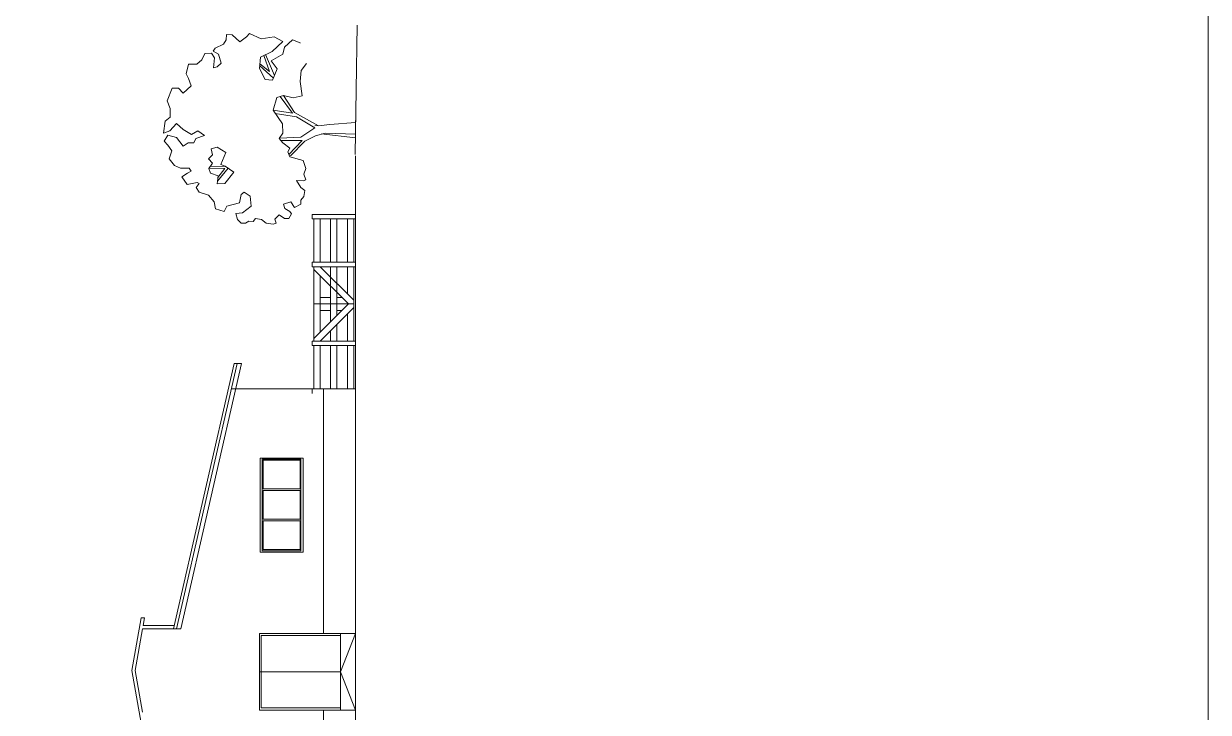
# Model space of a CAD drawing. Header units: millimetres. Extents: x 73 to 57768, y -40361 to 10065.
# Drawn here: x 24246 to 27953, y 4572 to 6727 of the extents above; entities that cross this region are included whole.
import ezdxf

# ---------------------------------------------------------------- set-up
doc = ezdxf.new("R2010")
doc.units = ezdxf.units.MM
doc.layers.add('okvir', color=120, linetype='Continuous', lineweight=13)
doc.layers.add('pogled', color=7, linetype='Continuous', lineweight=5, true_color=0x8db1c3)

msp = doc.modelspace()

# ---------------------------------------------------------------- linework, layer by layer
at = {"layer": 'okvir'}
msp.add_lwpolyline([(14495.734, 9944.707), (14495.734, 184.707), (27953.426, 184.707), (27953.426, 9944.707)], close=True, dxfattribs=at)
at = {"layer": 'pogled', "color": 3, "linetype": 'ByBlock'}
for p, q in [((25015.318, 6577.506), (24984.729, 6601.322)), ((25015.318, 6577.506), (24997.503, 6627.312)), ((25030.951, 6565.242), (25002.564, 6630.077)), ((24984.224, 6595.772), (25027.179, 6556.029)), ((25087.062, 6446.875), (25048.798, 6499.446)), ((25093.438, 6448.468), (25058.364, 6502.632)), ((25087.062, 6446.875), (25026.478, 6456.433)), ((25033.233, 6446.308), (25099.816, 6435.723)), ((25168.236, 6407.618), (25093.438, 6448.468)), ((25099.816, 6435.723), (25157.211, 6400.676)), ((25203.452, 6411.563), (25283.731, 6418.09)), ((25283.731, 6375.72), (25283.731, 6423.916)), ((25283.731, 6418.09), (25283.731, 6369.894)), ((25157.211, 6400.676), (25112.57, 6372.001)), ((25177.101, 6407.937), (25156.836, 6407.207)), ((25158.631, 6375.976), (25188.726, 6384.665)), ((25283.731, 6369.894), (25176.419, 6381.752)), ((25203.452, 6411.563), (25177.101, 6407.937)), ((25188.726, 6384.665), (25283.731, 6381.437)), ((25112.57, 6372.001), (25047.204, 6368.815)), ((25051.987, 6360.849), (25117.353, 6360.849)), ((25117.353, 6360.849), (25075.902, 6317.837)), ((25125.325, 6359.256), (25080.684, 6313.058)), ((25158.631, 6375.976), (25125.325, 6359.256)), ((24836.756, 6316.244), (24824.002, 6303.5)), ((24824.002, 6303.5), (24836.756, 6290.755)), ((24851.105, 6340.14), (24831.973, 6335.361)), ((24831.973, 6335.361), (24836.756, 6316.244)), ((24878.208, 6324.209), (24851.105, 6340.14)), ((24862.265, 6285.975), (24878.208, 6324.209)), ((24836.756, 6290.755), (24825.596, 6273.231)), ((24825.596, 6273.231), (24830.379, 6258.894)), ((24826.71, 6274.981), (24875.019, 6273.231)), ((24875.656, 6281.516), (24830.379, 6279.603)), ((24885.688, 6274.796), (24852.178, 6234.016)), ((24875.019, 6273.231), (24853.579, 6245.216)), ((24876.613, 6281.196), (24862.265, 6285.975)), ((24903.717, 6262.08), (24876.613, 6281.196)), ((24830.379, 6258.894), (24854.293, 6250.928)), ((24854.293, 6250.928), (24851.105, 6225.44)), ((24875.019, 6227.033), (24903.717, 6262.08)), ((24851.105, 6225.44), (24875.019, 6227.033))]:
    msp.add_line(p, q, dxfattribs=at)
at = {"layer": 'pogled'}
for p, q in [((24904.052, 5663.318), (24714.022, 4833.103)), ((24914.311, 5663.318), (24724.28, 4833.103)), ((24927.691, 5663.318), (24737.66, 4833.103)), ((25283.754, 3822.596), (25283.754, 5583.759)), ((24583.917, 4702.423), (24613.558, 4867.423)), ((24613.558, 4867.423), (24623.751, 4867.423)), ((24623.751, 4867.423), (24619.382, 4843.103)), ((24617.586, 4833.103), (24594.11, 4702.423)), ((24619.382, 4843.103), (24716.311, 4843.103)), ((24711.14, 4833.103), (24714.022, 4833.103)), ((24722.614, 4833.103), (24724.28, 4833.103)), ((24613.558, 4537.423), (24583.917, 4702.423)), ((24594.11, 4702.423), (24617.586, 4571.744)), ((25237.28, 4698.626), (24983.35, 4698.626))]:
    msp.add_line(p, q, dxfattribs=at)
at = {"layer": 'pogled', "ltscale": 5}
for points in [[(25282.783, 6317.132), (25289.317, 6722.456)], [(25283.754, 5583.759), (25283.754, 6129.759), (25283.754, 6313.661)], [(24904.052, 5663.318), (24927.691, 5663.318)], [(24896.1, 5583.759), (25283.754, 5583.759)], [(25283.754, 5583.759), (25183.754, 5583.759), (25183.754, 5327.91)], [(25183.754, 5583.759), (25183.754, 4818.626)], [(24737.66, 4833.103), (24617.586, 4833.103)], [(25237.371, 4812.396), (24989.224, 4812.396), (24989.224, 4585.952), (25237.349, 4585.952)], [(25283.754, 4818.626), (25237.28, 4698.626), (25283.754, 4578.626)], [(25183.754, 4578.626), (25183.754, 4317.91)]]:
    msp.add_lwpolyline(points, dxfattribs=at)
at = {"layer": 'pogled', "color": 3, "linetype": 'ByBlock'}
msp.add_lwpolyline([(25130.606, 6601.951), (25114.165, 6580.692), (25110.976, 6545.645), (25117.353, 6501.039), (25088.656, 6494.667), (25058.364, 6502.632), (25037.638, 6496.26), (25026.478, 6456.433), (25055.175, 6413.42), (25056.769, 6384.746), (25045.609, 6367.222), (25056.77, 6354.477), (25079.09, 6336.954), (25072.713, 6325.802), (25079.09, 6309.872), (25120.542, 6298.72), (25128.513, 6273.231), (25122.136, 6255.708), (25128.513, 6238.184), (25120.542, 6234.998), (25099.816, 6236.591), (25112.57, 6214.288), (25125.325, 6204.729), (25122.136, 6185.613), (25112.57, 6174.461), (25112.57, 6161.717), (25093.438, 6152.159), (25082.278, 6169.682), (25058.364, 6161.717), (25063.147, 6148.973), (25079.09, 6139.414), (25083.873, 6131.449), (25075.902, 6117.111), (25061.553, 6117.111), (25045.609, 6128.262), (25031.261, 6115.518), (25036.044, 6102.774), (25026.478, 6099.588), (25004.158, 6102.774), (24989.809, 6113.925), (24970.677, 6117.111), (24964.3, 6107.553), (24949.951, 6109.146), (24940.386, 6102.774), (24926.037, 6102.774), (24914.877, 6113.925), (24910.094, 6133.042), (24930.82, 6134.635), (24957.923, 6155.345), (24954.735, 6187.206), (24935.603, 6199.95), (24926.037, 6191.985), (24921.254, 6166.496), (24881.397, 6155.345), (24873.425, 6139.414), (24846.322, 6147.38), (24841.539, 6169.682), (24824.002, 6190.392), (24795.304, 6199.95), (24785.739, 6214.288), (24795.304, 6227.033), (24788.927, 6230.219), (24757.041, 6223.847), (24741.098, 6247.742), (24758.635, 6258.894), (24769.795, 6265.266), (24763.418, 6274.824), (24736.315, 6274.824), (24717.183, 6282.789), (24701.241, 6303.5), (24709.212, 6328.988), (24696.457, 6346.512), (24685.297, 6359.256), (24696.457, 6378.373), (24723.561, 6370.408), (24744.286, 6343.326), (24760.23, 6354.477), (24777.767, 6354.477), (24784.144, 6367.222), (24811.247, 6376.78), (24790.521, 6391.118), (24771.39, 6379.966), (24744.286, 6395.897), (24723.561, 6415.014), (24702.835, 6391.118), (24683.703, 6384.746), (24688.486, 6421.386), (24704.429, 6434.13), (24704.429, 6461.213), (24694.863, 6485.108), (24710.806, 6524.935), (24729.938, 6524.935), (24744.286, 6509.004), (24769.795, 6532.9), (24761.824, 6555.203), (24753.852, 6569.541), (24761.824, 6599.808), (24787.333, 6599.808), (24803.275, 6614.146), (24812.841, 6633.263), (24833.568, 6634.856), (24843.133, 6620.519), (24839.944, 6588.657), (24851.105, 6591.843), (24863.859, 6602.995), (24855.888, 6631.67), (24838.35, 6641.228), (24844.728, 6650.787), (24871.28, 6663.27), (24879.252, 6676.015), (24880.846, 6693.539), (24898.383, 6691.946), (24922.297, 6669.642), (24943.024, 6685.573), (24952.59, 6696.725), (24989.316, 6679.085), (25029.667, 6685.834), (25056.77, 6671.496), (25023.289, 6639.635), (24986.62, 6622.112), (24983.432, 6587.064), (25000.969, 6552.017), (25024.884, 6550.424), (25039.233, 6585.471), (25020.101, 6610.96), (25056.77, 6631.67), (25061.553, 6653.973), (25087.062, 6676.275), (25110.976, 6666.717), (25111.182, 6666.192)], dxfattribs=at)
at = {"layer": 'pogled'}
for points in [[(25283.754, 6129.759), (25148.754, 6129.759)], [(25148.754, 6129.759), (25148.754, 6115.759)], [(25283.754, 6115.759), (25148.754, 6115.759)], [(25153.754, 6115.759), (25153.754, 5980.244)], [(25173.754, 6115.759), (25173.754, 5980.244)], [(25206.254, 6115.759), (25206.254, 5980.244)], [(25226.254, 6115.759), (25226.254, 5980.244)], [(25258.754, 6115.759), (25258.754, 5980.244)], [(25278.754, 6115.759), (25278.754, 5980.244)], [(25283.754, 5980.244), (25148.754, 5980.244)], [(25148.754, 5980.244), (25148.754, 5966.244)], [(25278.754, 6006.244), (25278.754, 5980.244)], [(25283.754, 5980.244), (25283.754, 5966.244)], [(25283.754, 5966.244), (25148.754, 5966.244)], [(25153.754, 5966.244), (25153.754, 5741.557)], [(25261.956, 5849.759), (25153.754, 5957.96)], [(25278.754, 5861.244), (25173.754, 5966.244)], [(25173.754, 5937.96), (25173.754, 5761.557)], [(25206.254, 5966.244), (25206.254, 5933.744)], [(25206.254, 5945.46), (25206.254, 5794.057)], [(25226.254, 5966.244), (25226.254, 5913.744)], [(25258.754, 5966.244), (25258.754, 5881.244)], [(25278.754, 5966.244), (25278.754, 5773.273)], [(25226.254, 5925.46), (25226.254, 5814.057)], [(25206.254, 5869.759), (25173.754, 5869.759)], [(25241.956, 5869.759), (25226.254, 5869.759)], [(25278.754, 5849.759), (25153.754, 5849.759)], [(25261.956, 5849.759), (25153.754, 5741.557)], [(25278.754, 5838.273), (25173.754, 5733.273)], [(25206.254, 5829.759), (25173.754, 5829.759)], [(25241.956, 5829.759), (25226.254, 5829.759)], [(25258.754, 5852.96), (25258.754, 5846.557)], [(25258.754, 5852.96), (25258.754, 5846.557)], [(25278.754, 5838.273), (25278.754, 5733.273)], [(25226.254, 5785.773), (25226.254, 5733.273)], [(25258.754, 5818.273), (25258.754, 5773.273)], [(25258.754, 5818.273), (25258.754, 5733.273)], [(25153.754, 5759.273), (25153.754, 5733.273)], [(25206.254, 5765.773), (25206.254, 5733.273)], [(25206.254, 5759.273), (25206.254, 5733.273)], [(25226.254, 5759.273), (25226.254, 5733.273)], [(25283.754, 5733.273), (25148.754, 5733.273)], [(25148.754, 5733.273), (25148.754, 5719.273)], [(25283.754, 5719.273), (25148.754, 5719.273)], [(25153.754, 5719.273), (25153.754, 5583.759)], [(25173.754, 5719.273), (25173.754, 5583.759)], [(25206.254, 5719.273), (25206.254, 5583.759)], [(25226.254, 5719.273), (25226.254, 5583.759)], [(25258.754, 5719.273), (25258.754, 5583.759)], [(25278.754, 5719.273), (25278.754, 5583.759)], [(25283.754, 5733.273), (25283.754, 5719.273)], [(25283.754, 5583.759), (25148.754, 5583.759)], [(25148.754, 5583.759), (25148.754, 5569.759)], [(25148.754, 5569.759), (25148.754, 5569.759)], [(24995.537, 5360.815), (25110.537, 5360.815)], [(24995.537, 5270.815), (24995.537, 5360.815)], [(25110.537, 5360.815), (25110.537, 5270.815)], [(25110.537, 5270.815), (24995.537, 5270.815)], [(24995.537, 5175.815), (24995.537, 5265.815)], [(25110.537, 5265.815), (24995.537, 5265.815)], [(25110.537, 5265.815), (25110.537, 5175.815)], [(25110.537, 5175.815), (24995.537, 5175.815)], [(24995.537, 5080.815), (24995.537, 5170.815)], [(25110.537, 5170.815), (24995.537, 5170.815)], [(25110.537, 5170.815), (25110.537, 5080.815)], [(25110.537, 5080.815), (24995.537, 5080.815)]]:
    msp.add_lwpolyline(points, dxfattribs=at)
at = {"layer": 'pogled', "ltscale": 5}
for points in [[(24985.988, 5073.333), (24985.988, 5366.703), (25120.129, 5366.703), (25120.129, 5073.333)], [(24992.086, 5077.215), (24992.086, 5364.485), (25112.923, 5364.485), (25112.923, 5077.215)], [(25283.754, 4818.626), (25283.754, 4578.626), (25237.28, 4578.626), (25237.28, 4818.626)]]:
    msp.add_lwpolyline(points, close=True, dxfattribs=at)
at = {"layer": 'pogled'}
msp.add_lwpolyline([(24983.35, 4818.626), (24983.35, 4578.626), (25283.754, 4578.626), (25283.754, 4818.626)], close=True, dxfattribs=at)

doc.saveas('drawing.dxf')
